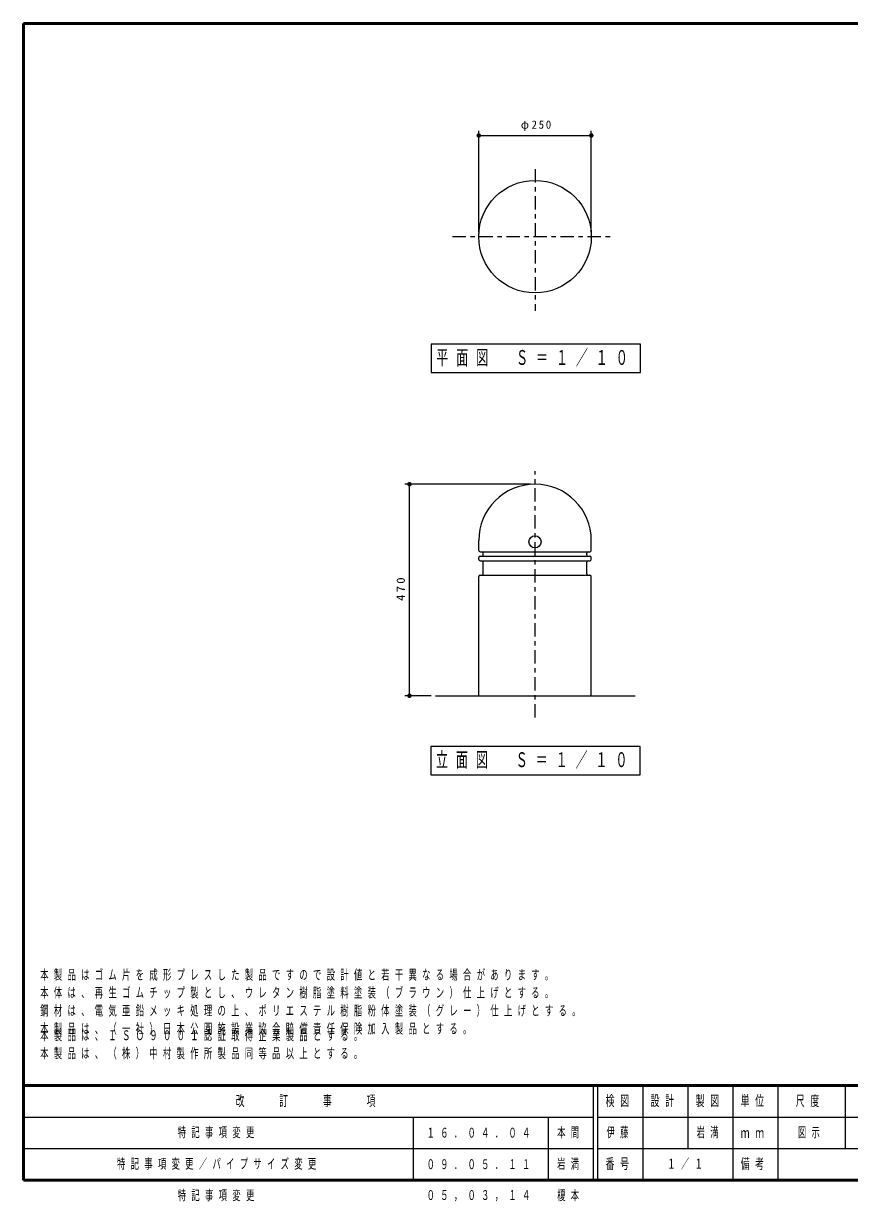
# Model space of a CAD drawing. Units: millimetres on the paper, scale 1:10. Extents: x -365 to 10, y -47 to 257.
# Drawn here: x -365 to -181.6, y -4.8 to 257 of the extents above; entities that cross this region are included whole.
import ezdxf

# ---------------------------------------------------------------- set-up
doc = ezdxf.new("R2010")
doc.units = ezdxf.units.MM
doc.linetypes.add('USER2', pattern=[6, 3, -1, 1, -1])
doc.layers.add('LY_1', color=7, linetype='Continuous', lineweight=13)
doc.layers.add('LY_2', color=7, linetype='Continuous', lineweight=13)
doc.styles.add('ＭＳ ゴシック', font='')
doc.styles.get('ＭＳ ゴシック').set_extended_font_data('MS Gothic')

# ---------------------------------------------------------------- blocks, each defined once
blk = doc.blocks.new('filled_dot')
at = {"color": 0, "linetype": 'Continuous', "lineweight": -2, "const_width": 1.25}
blk.add_lwpolyline([(-0.625, 0, 1), (0.625, 0, 1)], format="xyb", close=True, dxfattribs=at)

msp = doc.modelspace()

# ---------------------------------------------------------------- linework, layer by layer
at = {"layer": 'LY_1'}
for p, q in [((-263.91, 210.642), (-263.91, 233.129)), ((-238.91, 210.642), (-238.91, 233.129)), ((-263.91, 232.129), (-238.91, 232.129)), ((-227.956, 185.75), (-274.456, 185.75)), ((-274.456, 185.75), (-274.456, 179.45)), ((-227.956, 179.45), (-227.956, 185.75)), ((-274.456, 179.45), (-227.956, 179.45)), ((-252.41, 154.632), (-280.29, 154.632)), ((-279.29, 107.632), (-279.29, 154.632)), ((-274.486, 107.632), (-280.29, 107.632)), ((-228.036, 96.369), (-274.536, 96.369)), ((-274.536, 96.369), (-274.536, 90.069)), ((-228.036, 90.069), (-228.036, 96.369)), ((-274.536, 90.069), (-228.036, 90.069))]:
    msp.add_line(p, q, dxfattribs=at)
at = {"layer": 'LY_1', "linetype": 'USER2'}
for p, q in [((-251.41, 224.668), (-251.41, 193.165)), ((-269.756, 209.642), (-234.107, 209.642)), ((-251.41, 102.753), (-251.41, 157.499))]:
    msp.add_line(p, q, dxfattribs=at)
at = {"layer": 'LY_1', "lineweight": 25}
for p, q in [((-263.91, 139.932), (-263.91, 142.132)), ((-238.91, 139.932), (-238.91, 142.132)), ((-263.611, 139.632), (-239.21, 139.632)), ((-262.91, 138.932), (-262.91, 139.332)), ((-239.91, 138.932), (-239.91, 139.332)), ((-263.91, 137.932), (-263.91, 138.332)), ((-263.611, 138.632), (-239.21, 138.632)), ((-263.611, 137.632), (-239.21, 137.632)), ((-262.91, 134.732), (-262.91, 137.332)), ((-239.91, 134.732), (-239.91, 137.332)), ((-238.91, 137.932), (-238.91, 138.332)), ((-263.91, 107.632), (-263.91, 134.132)), ((-263.611, 134.432), (-239.21, 134.432)), ((-238.91, 107.632), (-238.91, 134.132)), ((-273.486, 107.632), (-229.133, 107.632))]:
    msp.add_line(p, q, dxfattribs=at)
for centre, radius in [((-251.41, 209.642), 12.5), ((-251.41, 141.832), 1.35)]:
    msp.add_circle(centre, radius, dxfattribs=at)
for centre, radius, start, end in [((-251.41, 142.132), 12.5, 0, 180), ((-263.611, 139.932), 0.3, 179.99999, 270), ((-263.21, 139.332), 0.3, 0, 90), ((-263.21, 138.932), 0.3, 270, 0), ((-239.61, 139.332), 0.3, 90, 180), ((-239.61, 138.932), 0.3, 179.99999, 270), ((-239.21, 139.932), 0.3, 270, 0), ((-263.611, 138.332), 0.3, 90, 180), ((-263.611, 137.932), 0.3, 179.99999, 270), ((-263.21, 137.332), 0.3, 0, 90), ((-239.61, 137.332), 0.3, 90, 180), ((-239.21, 138.332), 0.3, 0, 90), ((-239.21, 137.932), 0.3, 270, 0), ((-263.611, 134.132), 0.3, 90, 180), ((-263.21, 134.732), 0.3, 270, 0), ((-239.61, 134.732), 0.3, 179.99999, 270), ((-239.21, 134.132), 0.3, 0, 90)]:
    msp.add_arc(centre, radius, start, end, dxfattribs=at)
at = {"layer": 'LY_2', "lineweight": 50}
for p, q in [((0, 257), (-365, 257)), ((-365, 257), (-365, 0)), ((-365, 21), (0, 21)), ((-365, 0), (0, 0))]:
    msp.add_line(p, q, dxfattribs=at)
at = {"layer": 'LY_2', "color": 211, "lineweight": 25}
for p, q in [((-238.5, 21), (-238.5, 0)), ((-237.5, 21), (-237.5, 0)), ((-227.5, 21), (-227.5, 7)), ((-217.5, 21), (-217.5, 7)), ((-207.5, 21), (-207.5, 0)), ((-197.5, 21), (-197.5, 7)), ((-182.5, 21), (-182.5, 7)), ((-182.5, 14), (-70, 14)), ((-237.5, 7), (0, 7))]:
    msp.add_line(p, q, dxfattribs=at)
at = {"layer": 'LY_2'}
for p, q in [((-365, 14), (-238.5, 14)), ((-278.5, 14), (-278.5, 0)), ((-248.5, 14), (-248.5, 0)), ((-237.5, 14), (-182.5, 14)), ((-365, 7), (-238.5, 7)), ((-227.5, 7), (-227.5, 0))]:
    msp.add_line(p, q, dxfattribs=at)
at = {"layer": 'LY_2', "lineweight": 25}
msp.add_line((-197.5, 7), (-197.5, 0), dxfattribs=at)

# ---------------------------------------------------------------- block references
at = {"layer": 'LY_1', "xscale": 0.4, "yscale": 0.4}
msp.add_blockref('filled_dot', (-263.91, 232.129), dxfattribs=at)
for p, rotation in [((-238.91, 232.129), 180), ((-279.29, 154.632), 270), ((-279.29, 107.632), 90)]:
    msp.add_blockref('filled_dot', p, dxfattribs=dict(at, rotation=rotation))

# ---------------------------------------------------------------- texts
at = {"layer": 'LY_1', "style": 'ＭＳ ゴシック'}
for s, insert, char_height, attachment_point in [('\\T1.33;\\W0.95;φ250', (-250.991, 233.129), 1.833, 8), ('\\T1.64;\\W0.6;平面図\u3000Ｓ＝１／１０', (-251.206, 182.6), 3.299, 5), ('\\T1.64;\\W0.6;立面図\u3000Ｓ＝１／１０', (-251.286, 93.219), 3.299, 5), ('\\T1.64;\\W0.6;本製品はゴム片を成形プレスした製品ですので設計値と若干異なる場合があります。', (-361.305, 44.279), 2.199, 7), ('\\T1.64;\\W0.6;本体は、再生ゴムチップ製とし、ウレタン樹脂塗料塗装（ブラウン）仕上げとする。', (-361.305, 40.279), 2.199, 7), ('\\T1.64;\\W0.6;鋼材は、電気亜鉛メッキ処理の上、ポリエステル樹脂粉体塗装（グレー）仕上げとする。', (-361.305, 36.279), 2.199, 7), ('\\T1.64;\\W0.6;本製品は、（一社）日本公園施設業協会賠償責任保険加入製品とする。', (-361.305, 32.279), 2.199, 7), ('\\T1.64;\\W0.6;本製品は、ＩＳＯ９００１認証取得企業製品とする。', (-361.305, 33.279), 2.199, 1), ('\\T1.64;\\W0.6;本製品は、（株）中村製作所製品同等品以上とする。', (-361.305, 29.279), 2.199, 1), ('\\T1.64;\\W0.6;特記事項変更', (-330.75, 10.5), 2.199, 4), ('\\T1.64;\\W0.6;１６．０４．０４', (-275.5, 10.5), 2.199, 4), ('\\T1.64;\\W0.6;本間', (-246.5, 10.5), 2.199, 4), ('\\T1.64;\\W0.6;伊藤', (-232.5, 10.5), 2.199, 5), ('\\T1.64;\\W0.6;岩満', (-212.5, 10.5), 2.199, 5), ('\\T1.64;\\W0.6;図示', (-190, 10.5), 2.199, 5), ('\\T1.64;\\W0.6;特記事項変更／パイプサイズ変更', (-344.25, 3.5), 2.199, 4), ('\\T1.64;\\W0.6;０９．０５．１１', (-275.5, 3.5), 2.199, 4), ('\\T1.64;\\W0.6;岩満', (-246.5, 3.5), 2.199, 4), ('\\T1.64;\\W0.6;１／１', (-217.5, 3.5), 2.199, 5), ('\\T1.64;\\W0.6;特記事項変更', (-330.75, -3.5), 2.199, 4), ('\\T1.64;\\W0.6;０５，０３，１４', (-275.5, -3.5), 2.199, 4), ('\\T1.64;\\W0.6;榎本', (-246.5, -3.5), 2.199, 4)]:
    msp.add_mtext(s, dxfattribs=dict(at, insert=insert, char_height=char_height, attachment_point=attachment_point))
at = {"layer": 'LY_1', "insert": (-280.29, 131.547), "char_height": 1.833, "attachment_point": 8, "rotation": 90, "style": 'ＭＳ ゴシック'}
msp.add_mtext('\\T1.33;\\W1.15;470', dxfattribs=at)
at = {"layer": 'LY_2', "color": 4, "char_height": 2.346, "attachment_point": 5, "style": 'ＭＳ ゴシック'}
for s, insert in [('\\T1.64;\\W0.6;改\u3000\u3000訂\u3000\u3000事\u3000\u3000項', (-301.75, 17.5)), ('\\T1.64;\\W0.6;検図', (-232.5, 17.5)), ('\\T1.64;\\W0.6;設計', (-222.5, 17.5)), ('\\T1.64;\\W0.6;製図', (-212.5, 17.5)), ('\\T1.64;\\W0.6;単位', (-202.5, 17.5)), ('\\T1.64;\\W0.6;尺度', (-190.25, 17.5)), ('\\T1.64;\\W0.6;ｍｍ', (-202.5, 10.5)), ('\\T1.64;\\W0.6;番号', (-232.5, 3.5)), ('\\T1.64;\\W0.6;備考', (-202.5, 3.5))]:
    msp.add_mtext(s, dxfattribs=dict(at, insert=insert))

doc.saveas('drawing.dxf')
